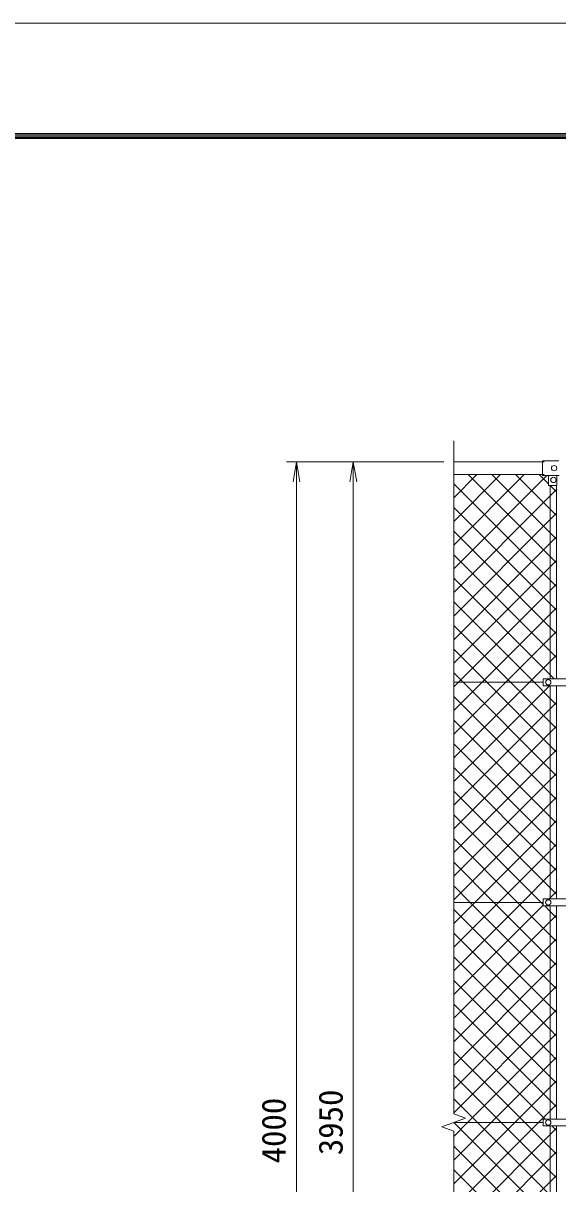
# Model space of a CAD drawing. Units: millimetres, scale not verified. Extents: x -6300 to 6300, y -4455 to 4455.
# Drawn here: x -534 to 1063, y 986 to 4455 of the extents above; entities that cross this region are included whole.
import ezdxf
from ezdxf.enums import TextEntityAlignment as Align

# ---------------------------------------------------------------- set-up
doc = ezdxf.new("R2010")
doc.units = ezdxf.units.MM
doc.header["$LTSCALE"] = 30
for name, color, linetype, lineweight in [('0-1_D-TTL', 7, 'Continuous', 9), ('0-4_D-STR1', 1, 'Continuous', 18), ('0-5_D-STR3', 3, 'Continuous', 13), ('0-6_D-STR-DIM', 7, 'Continuous', 9), ('0-7_0', 7, 'Continuous', 9), ('0-B_D-STR2', 7, 'Continuous', 9)]:
    doc.layers.add(name, color=color, linetype=linetype, lineweight=lineweight)
doc.styles.add('ＭＳ ゴシック', font='')
doc.styles.get('ＭＳ ゴシック').set_extended_font_data('MS Gothic')

# ---------------------------------------------------------------- blocks, each defined once
blk = doc.blocks.new('_Open')
at = {"layer": '0-7_0'}
blk.add_line((-30, 5), (0, 0), dxfattribs=at)
blk.add_lwpolyline([(-30, -5), (0, 0), (-30, 0)], dxfattribs=at)

msp = doc.modelspace()

# ---------------------------------------------------------------- linework, layer by layer
at = {"layer": '0-1_D-TTL', "color": 2, "lineweight": 18}
msp.add_lwpolyline([(-6300.14, 4455), (6299.86, 4455), (6299.86, -4455), (-6300.14, -4455)], close=True, dxfattribs=at)
at = {"layer": '0-1_D-TTL'}
for points in [[(-5895.14, 4125), (5894.86, 4125), (5894.86, -4125), (-5895.14, -4125)], [(-5891.39, 4121.25), (5891.11, 4121.25), (5891.11, -4121.25), (-5891.39, -4121.25)], [(-5887.64, 4117.5), (5887.36, 4117.5), (5887.36, -4117.5), (-5887.64, -4117.5)], [(-5883.89, 4113.75), (5883.61, 4113.75), (5883.61, -4113.75), (-5883.89, -4113.75)], [(-5880.14, 4110), (5879.86, 4110), (5879.86, -4110), (-5880.14, -4110)]]:
    msp.add_lwpolyline(points, close=True, dxfattribs=at)
at = {"layer": '0-4_D-STR1'}
for p, q in [((1022.51, 3143.84), (752.51, 3143.84)), ((1022.51, 3105.84), (752.51, 3105.84))]:
    msp.add_line(p, q, dxfattribs=at)
at = {"layer": '0-5_D-STR3'}
for p, q in [((1017.51, 3146.84), (1066.73, 3146.84)), ((1017.51, 3102.84), (1017.51, 3146.84)), ((1017.51, 3102.84), (1067.71, 3102.84)), ((1035.51, 3102.84), (1035.51, 3073.84)), ((1060.51, 3102.84), (1060.51, 3073.84)), ((1059.51, 3072.84), (1036.51, 3072.84)), ((1041.01, 3072.84), (1041.01, 2495.14)), ((1060.01, 3072.97), (1060.01, 2495.14)), ((1020.01, 2484.84), (752.51, 2484.84)), ((1020.01, 2495.14), (1185.01, 2495.14)), ((1020.01, 2495.14), (1020.01, 2474.54)), ((1020.01, 2474.54), (1185.01, 2474.54)), ((1041.01, 2474.54), (1041.01, 1837.14)), ((1060.01, 2474.54), (1060.01, 1837.14)), ((1020.01, 1826.84), (752.51, 1826.84)), ((1020.01, 1837.14), (1185.01, 1837.14)), ((1020.01, 1837.14), (1020.01, 1816.54)), ((1020.01, 1816.54), (1185.01, 1816.54)), ((1041.01, 1816.54), (1041.01, 1179.14)), ((1060.01, 1816.54), (1060.01, 1179.14)), ((1020.01, 1168.84), (752.51, 1168.84)), ((1020.01, 1179.14), (1185.01, 1179.14)), ((1020.01, 1179.14), (1020.01, 1158.54)), ((1020.01, 1158.54), (1185.01, 1158.54)), ((1041.01, 1158.54), (1041.01, 521.34)), ((1060.01, 1158.54), (1060.01, 521.34))]:
    msp.add_line(p, q, dxfattribs=at)
for centre in [(1052.51, 3124.84), (1050.51, 3089.84), (1035.01, 2484.84), (1035.01, 1826.84), (1035.01, 1168.84)]:
    msp.add_circle(centre, 8, dxfattribs=at)
for centre, start, end in [((1036.51, 3073.84), 180, 270), ((1059.51, 3073.84), 270, 0)]:
    msp.add_arc(centre, 1, start, end, dxfattribs=at)
at = {"layer": '0-6_D-STR-DIM'}
for p, q in [((752.51, 1194.49), (752.51, 3206.84)), ((722.51, 3143.84), (252.51, 3143.84)), ((722.51, 3143.84), (422.51, 3143.84)), ((282.51, -796.16), (282.51, 3083.84)), ((452.51, -746.16), (452.51, 3083.84)), ((717.27, 1156.01), (787.75, 1181.66)), ((787.75, 1181.66), (752.51, 1194.49)), ((752.51, 1143.19), (717.27, 1156.01)), ((752.51, -949.16), (752.51, 1143.19))]:
    msp.add_line(p, q, dxfattribs=at)
at = {"layer": '0-B_D-STR2'}
for p, q in [((752.51, 3036.51), (821.84, 3105.84)), ((752.51, 2965.8), (892.55, 3105.84)), ((752.51, 2895.09), (963.26, 3105.84)), ((752.51, 2824.38), (1030.97, 3102.84)), ((1041.01, 2860.67), (795.85, 3105.84)), ((1041.01, 2931.39), (866.56, 3105.84)), ((1041.01, 3002.1), (937.27, 3105.84)), ((1035.51, 3078.31), (1007.98, 3105.84)), ((1041.01, 2789.96), (752.51, 3078.46)), ((1041.01, 3042.17), (1060.01, 3061.17)), ((752.51, 2753.67), (1041.01, 3042.17)), ((1041.01, 2719.25), (752.51, 3007.75)), ((1060.01, 2983.1), (1041.01, 3002.1)), ((1041.01, 2971.46), (1060.01, 2990.46)), ((752.51, 2682.96), (1041.01, 2971.46)), ((1041.01, 2648.54), (752.51, 2937.04)), ((1060.01, 2912.39), (1041.01, 2931.39)), ((1041.01, 2900.75), (1060.01, 2919.75)), ((752.51, 2612.25), (1041.01, 2900.75)), ((1041.01, 2577.83), (752.51, 2866.33)), ((1060.01, 2841.67), (1041.01, 2860.67)), ((1041.01, 2830.04), (1060.01, 2849.04)), ((752.51, 2541.54), (1041.01, 2830.04)), ((1060.01, 2770.96), (1041.01, 2789.96)), ((1041.01, 2759.33), (1060.01, 2778.33)), ((766.52, 2484.84), (1041.01, 2759.33)), ((992.58, 2484.84), (752.51, 2724.91)), ((1060.01, 2700.25), (1041.01, 2719.25)), ((1041.01, 2688.62), (1060.01, 2707.62)), ((837.23, 2484.84), (1041.01, 2688.62)), ((921.87, 2484.84), (752.51, 2654.2)), ((1060.01, 2629.54), (1041.01, 2648.54)), ((1041.01, 2617.91), (1060.01, 2636.91)), ((907.94, 2484.84), (1041.01, 2617.91)), ((851.16, 2484.84), (752.51, 2583.49)), ((1060.01, 2558.83), (1041.01, 2577.83)), ((978.65, 2484.84), (1041.01, 2547.2)), ((1041.01, 2547.2), (1060.01, 2566.2)), ((780.45, 2484.84), (752.51, 2512.78)), ((752.51, 2470.83), (766.52, 2484.84)), ((752.51, 2400.12), (837.23, 2484.84)), ((752.51, 2329.41), (907.94, 2484.84)), ((752.51, 2258.7), (978.65, 2484.84)), ((752.51, 2187.99), (1039.06, 2474.54)), ((1041.01, 2224.28), (780.45, 2484.84)), ((1041.01, 2294.99), (851.16, 2484.84)), ((1041.01, 2365.7), (921.87, 2484.84)), ((1041.01, 2436.41), (992.58, 2484.84)), ((1059.66, 2495.14), (1060.01, 2495.49)), ((1041.01, 2153.57), (752.51, 2442.07)), ((1060.01, 2417.41), (1041.01, 2436.41)), ((752.51, 2117.28), (1041.01, 2405.78)), ((1041.01, 2405.78), (1060.01, 2424.78)), ((1041.01, 2082.86), (752.51, 2371.36)), ((1060.01, 2346.7), (1041.01, 2365.7)), ((752.51, 2046.56), (1041.01, 2335.06)), ((1041.01, 2335.06), (1060.01, 2354.06)), ((1041.01, 2012.15), (752.51, 2300.65)), ((1060.01, 2275.99), (1041.01, 2294.99)), ((752.51, 1975.85), (1041.01, 2264.35)), ((1041.01, 2264.35), (1060.01, 2283.35)), ((1041.01, 1941.44), (752.51, 2229.94)), ((1060.01, 2205.28), (1041.01, 2224.28)), ((752.51, 1905.14), (1041.01, 2193.64)), ((1041.01, 2193.64), (1060.01, 2212.64)), ((1041.01, 1870.72), (752.51, 2159.22)), ((1060.01, 2134.57), (1041.01, 2153.57)), ((752.51, 1834.43), (1041.01, 2122.93)), ((1041.01, 2122.93), (1060.01, 2141.93)), ((1060.01, 2063.86), (1041.01, 2082.86)), ((815.63, 1826.84), (1041.01, 2052.22)), ((1041.01, 2052.22), (1060.01, 2071.22)), ((943.48, 1826.84), (752.51, 2017.8)), ((886.34, 1826.84), (1041.01, 1981.51)), ((1060.01, 1993.15), (1041.01, 2012.15)), ((1041.01, 1981.51), (1060.01, 2000.51)), ((872.77, 1826.84), (752.51, 1947.09)), ((957.05, 1826.84), (1041.01, 1910.8)), ((1060.01, 1922.44), (1041.01, 1941.44)), ((1041.01, 1910.8), (1060.01, 1929.8)), ((802.06, 1826.84), (752.51, 1876.38)), ((1060.01, 1851.72), (1041.01, 1870.72)), ((752.51, 1763.72), (815.63, 1826.84)), ((752.51, 1693.01), (886.34, 1826.84)), ((752.51, 1622.3), (957.05, 1826.84)), ((752.51, 1551.59), (1020.01, 1819.09)), ((1041.01, 1517.17), (752.51, 1805.67)), ((1041.01, 1587.88), (802.06, 1826.84)), ((1041.01, 1658.59), (872.77, 1826.84)), ((1041.01, 1729.3), (943.48, 1826.84)), ((752.51, 1480.88), (1041.01, 1769.38)), ((1041.01, 1769.38), (1060.01, 1788.38)), ((1041.01, 1446.46), (752.51, 1734.96)), ((1060.01, 1710.3), (1041.01, 1729.3)), ((1041.01, 1698.67), (1060.01, 1717.67)), ((752.51, 1410.17), (1041.01, 1698.67)), ((1041.01, 1375.75), (752.51, 1664.25)), ((1060.01, 1639.59), (1041.01, 1658.59)), ((1041.01, 1627.96), (1060.01, 1646.96)), ((752.51, 1339.46), (1041.01, 1627.96)), ((1041.01, 1305.04), (752.51, 1593.54)), ((1060.01, 1568.88), (1041.01, 1587.88)), ((1041.01, 1557.25), (1060.01, 1576.25)), ((752.51, 1268.75), (1041.01, 1557.25)), ((1041.01, 1234.33), (752.51, 1522.83)), ((1060.01, 1498.17), (1041.01, 1517.17)), ((1041.01, 1486.54), (1060.01, 1505.54)), ((752.51, 1198.04), (1041.01, 1486.54)), ((1025.49, 1179.14), (752.51, 1452.12)), ((1060.01, 1427.46), (1041.01, 1446.46)), ((1041.01, 1415.83), (1060.01, 1434.83)), ((794.02, 1168.84), (1041.01, 1415.83)), ((965.08, 1168.84), (752.51, 1381.41)), ((1060.01, 1356.75), (1041.01, 1375.75)), ((1041.01, 1345.12), (1060.01, 1364.12)), ((864.74, 1168.84), (1041.01, 1345.12)), ((894.37, 1168.84), (752.51, 1310.7)), ((1060.01, 1286.04), (1041.01, 1305.04)), ((1041.01, 1274.4), (1060.01, 1293.4)), ((935.45, 1168.84), (1041.01, 1274.4)), ((823.66, 1168.84), (752.51, 1239.99)), ((1060.01, 1215.33), (1041.01, 1234.33)), ((1041.01, 1203.69), (1060.01, 1222.69)), ((1006.16, 1168.84), (1041.01, 1203.69)), ((752.51, 1127.33), (794.02, 1168.84)), ((752.51, 1056.62), (864.74, 1168.84)), ((752.51, 985.9), (935.45, 1168.84)), ((752.51, 915.19), (1006.16, 1168.84)), ((1041.01, 951.49), (823.66, 1168.84)), ((1041.01, 1022.2), (894.37, 1168.84)), ((1041.01, 1092.91), (965.08, 1168.84)), ((1041.01, 1132.98), (1060.01, 1151.98)), ((1060.01, 1144.62), (1046.09, 1158.54)), ((752.51, 844.48), (1041.01, 1132.98)), ((1041.01, 810.06), (752.51, 1098.56)), ((1060.01, 1073.91), (1041.01, 1092.91)), ((1041.01, 1062.27), (1060.01, 1081.27)), ((752.51, 773.77), (1041.01, 1062.27)), ((1041.01, 739.35), (752.51, 1027.85)), ((1060.01, 1003.2), (1041.01, 1022.2)), ((1041.01, 991.56), (1060.01, 1010.56)), ((752.51, 703.06), (1041.01, 991.56))]:
    msp.add_line(p, q, dxfattribs=at)
for points in [[(1060.01, 3053.81), (1041.01, 3072.81), (1040.98, 3072.84)], [(1052.99, 2495.14), (1041.01, 2507.12), (752.51, 2795.62)], [(1020.01, 1821.01), (1014.19, 1826.84), (752.51, 2088.51)], [(1038.06, 1837.14), (1041.01, 1840.09), (1060.01, 1859.09)], [(1060.01, 1781.01), (1041.01, 1800.01), (1024.49, 1816.54)], [(1060.01, 861.78), (1041.01, 880.78), (752.95, 1168.84), (752.83, 1168.96)]]:
    msp.add_lwpolyline(points, dxfattribs=at)

# ---------------------------------------------------------------- block references
at = {"layer": '0-6_D-STR-DIM', "xscale": 2, "yscale": 2, "rotation": 90}
for p in [(282.51, 3143.84), (452.51, 3143.84)]:
    msp.add_blockref('_Open', p, dxfattribs=at)

# ---------------------------------------------------------------- texts
at = {"layer": '0-6_D-STR-DIM', "style": 'ＭＳ ゴシック'}
for s, p in [('3950', (442.39, 1071.15)), ('4000', (272.39, 1046.71))]:
    msp.add_text(s, height=72.14, rotation=90, dxfattribs=at).set_placement(p, align=Align.BOTTOM_LEFT)

doc.saveas('drawing.dxf')
